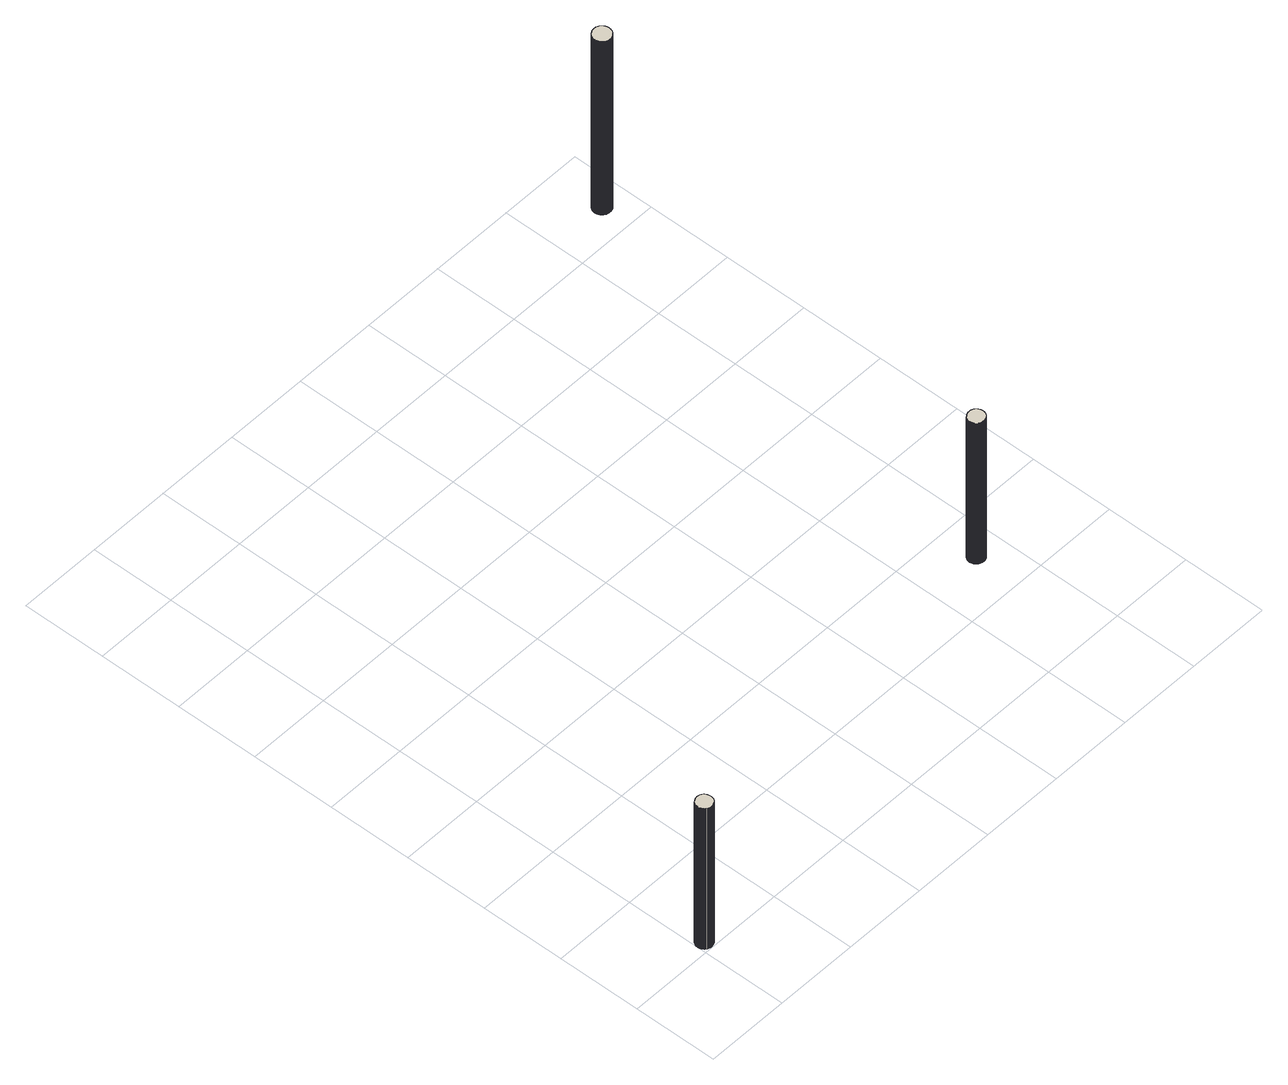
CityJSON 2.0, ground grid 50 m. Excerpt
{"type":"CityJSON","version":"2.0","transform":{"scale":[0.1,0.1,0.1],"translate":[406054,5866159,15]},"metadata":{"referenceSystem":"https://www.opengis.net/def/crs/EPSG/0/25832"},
"CityObjects":{
"building1":{"type":"Building","attributes":{"Gemeindeschluessel":"03454006","AbsoluteHoehe":"16.137","MittlereTraufHoehe":"116.925","Firsthoehe":"116.925","function":"51002_1220","roofType":"1000","measuredHeight":100.79},"address":[{"country":"Germany","locality":"Breddenberg"}],"geometry":[{"type":"MultiSurface","lod":"1","boundaries":[[[0,1,2,3,4,5,6,7,8,9,10,11,12,13,14,15,16,17,18,19,20,21,22,23,24,25,26,27,28,29,30,31,32,33,34,35,36,37,38,39,40,41,42,43,44,45,46,47,48,49,50,51,52,53,54,55,56,57,58,59,60,61,62,63,64,65,66,67,68,69,70,71,72,73,74,75,76,77]],[[78,79,80,81,82,83,84,85,86,87,88,89,90,91,92,93,94,95,96,97,98,99,100,101,102,103,104,105,106,107,108,109,110,111,112,113,114,115,116,117,118,119,120,121,122,123,124,125,126,127,128,129,130,131,132,133,134,135,136,137,138,139,140,141,142,143,144,145,146,147,148,149,150,151,152,153,154,155]],[[78,155,77,76]],[[79,78,76,75]],[[80,79,75,74]],[[81,80,74,73]],[[82,81,73,72]],[[83,82,72,71]],[[84,83,71,70]],[[85,84,70,69]],[[86,85,69,68]],[[87,86,68,67]],[[88,87,67,66]],[[89,88,66,65]],[[90,89,65,64]],[[91,90,64,63]],[[92,91,63,62]],[[93,92,62,61]],[[94,93,61,60]],[[95,94,60,59]],[[96,95,59,58]],[[97,96,58,57]],[[98,97,57,56]],[[99,98,56,55]],[[100,99,55,54]],[[101,100,54,53]],[[102,101,53,52]],[[103,102,52,51]],[[104,103,51,50]],[[105,104,50,49]],[[106,105,49,48]],[[107,106,48,47]],[[108,107,47,46]],[[109,108,46,45]],[[110,109,45,44]],[[111,110,44,43]],[[112,111,43,42]],[[113,112,42,41]],[[114,113,41,40]],[[115,114,40,39]],[[116,115,39,38]],[[117,116,38,37]],[[118,117,37,36]],[[119,118,36,35]],[[120,119,35,34]],[[121,120,34,33]],[[122,121,33,32]],[[123,122,32,31]],[[124,123,31,30]],[[125,124,30,29]],[[126,125,29,28]],[[127,126,28,27]],[[128,127,27,26]],[[129,128,26,25]],[[130,129,25,24]],[[131,130,24,23]],[[132,131,23,22]],[[133,132,22,21]],[[134,133,21,20]],[[135,134,20,19]],[[136,135,19,18]],[[137,136,18,17]],[[138,137,17,16]],[[139,138,16,15]],[[140,139,15,14]],[[141,140,14,13]],[[142,141,13,12]],[[143,142,12,11]],[[144,143,11,10]],[[145,144,10,9]],[[146,145,9,8]],[[147,146,8,7]],[[148,147,7,6]],[[149,148,6,5]],[[150,149,5,4]],[[151,150,4,3]],[[152,151,3,2]],[[153,152,2,1]],[[154,153,1,0]],[[155,154,0,77]]]}]},
"building2":{"type":"Building","attributes":{"Gemeindeschluessel":"03454006","AbsoluteHoehe":"16.145","MittlereTraufHoehe":"117.018","Firsthoehe":"117.018","function":"51002_1220","roofType":"1000","measuredHeight":100.87},"address":[{"country":"Germany","locality":"Breddenberg"}],"geometry":[{"type":"MultiSurface","lod":"1","boundaries":[[[156,157,158,159,160,161,162,163,164,165,166,167,168,169,170,171,172,173,174,175,176,177,178,179,180,181,182,183,184,185,186,187,188,189,190,191,192,193,194,195,196,197,198,199,200,201,202,203,204,205,206,207,208,209,210,211,212,213,214,215,216,217,218,219,220,221,222,223,224,225,226,227,228,229,230,231,232,233,234]],[[235,236,237,238,239,240,241,242,243,244,245,246,247,248,249,250,251,252,253,254,255,256,257,258,259,260,261,262,263,264,265,266,267,268,269,270,271,272,273,274,275,276,277,278,279,280,281,282,283,284,285,286,287,288,289,290,291,292,293,294,295,296,297,298,299,300,301,302,303,304,305,306,307,308,309,310,311,312,313]],[[235,313,234,233]],[[236,235,233,232]],[[237,236,232,231]],[[238,237,231,230]],[[239,238,230,229]],[[240,239,229,228]],[[241,240,228,227]],[[242,241,227,226]],[[243,242,226,225]],[[244,243,225,224]],[[245,244,224,223]],[[246,245,223,222]],[[247,246,222,221]],[[248,247,221,220]],[[249,248,220,219]],[[250,249,219,218]],[[251,250,218,217]],[[252,251,217,216]],[[253,252,216,215]],[[254,253,215,214]],[[255,254,214,213]],[[256,255,213,212]],[[257,256,212,211]],[[258,257,211,210]],[[259,258,210,209]],[[260,259,209,208]],[[261,260,208,207]],[[262,261,207,206]],[[263,262,206,205]],[[264,263,205,204]],[[265,264,204,203]],[[266,265,203,202]],[[267,266,202,201]],[[268,267,201,200]],[[269,268,200,199]],[[270,269,199,198]],[[271,270,198,197]],[[272,271,197,196]],[[273,272,196,195]],[[274,273,195,194]],[[275,274,194,193]],[[276,275,193,192]],[[277,276,192,191]],[[278,277,191,190]],[[279,278,190,189]],[[280,279,189,188]],[[281,280,188,187]],[[282,281,187,186]],[[283,282,186,185]],[[284,283,185,184]],[[285,284,184,183]],[[286,285,183,182]],[[287,286,182,181]],[[288,287,181,180]],[[289,288,180,179]],[[290,289,179,178]],[[291,290,178,177]],[[292,291,177,176]],[[293,292,176,175]],[[294,293,175,174]],[[295,294,174,173]],[[296,295,173,172]],[[297,296,172,171]],[[298,297,171,170]],[[299,298,170,169]],[[300,299,169,168]],[[301,300,168,167]],[[302,301,167,166]],[[303,302,166,165]],[[304,303,165,164]],[[305,304,164,163]],[[306,305,163,162]],[[307,306,162,161]],[[308,307,161,160]],[[309,308,160,159]],[[310,309,159,158]],[[311,310,158,157]],[[312,311,157,156]],[[313,312,156,234]]]}]},
"building3":{"type":"Building","attributes":{"Gemeindeschluessel":"03454006","AbsoluteHoehe":"15.769","MittlereTraufHoehe":"140.068","Firsthoehe":"140.068","function":"51002_1220","roofType":"1000","measuredHeight":124.3},"address":[{"country":"Germany","locality":"Breddenberg"}],"geometry":[{"type":"MultiSurface","lod":"1","boundaries":[[[314,315,316,317,318,319,320,321,322,323,324,325,326,327,328,329,330,331,332,333,334,335,336,337,338,339,340,341,342,343,344,345,346,347,348,349,350,351,352,353,354,355,356,357,358,359,360,361,362,363,364,365,366,367,368,369,370,371,372,373,374,375,376,377,378,379,380,381,382,383,384,385,386,387,388,389,390,391,392,393,394,395,396,397,398]],[[399,400,401,402,403,404,405,406,407,408,409,410,411,412,413,414,415,416,417,418,419,420,421,422,423,424,425,426,427,428,429,430,431,432,433,434,435,436,437,438,439,440,441,442,443,444,445,446,447,448,449,450,451,452,453,454,455,456,457,458,459,460,461,462,463,464,465,466,467,468,469,470,471,472,473,474,475,476,477,478,479,480,481,482,483]],[[399,483,398,397]],[[400,399,397,396]],[[401,400,396,395]],[[402,401,395,394]],[[403,402,394,393]],[[404,403,393,392]],[[405,404,392,391]],[[406,405,391,390]],[[407,406,390,389]],[[408,407,389,388]],[[409,408,388,387]],[[410,409,387,386]],[[411,410,386,385]],[[412,411,385,384]],[[413,412,384,383]],[[414,413,383,382]],[[415,414,382,381]],[[416,415,381,380]],[[417,416,380,379]],[[418,417,379,378]],[[419,418,378,377]],[[420,419,377,376]],[[421,420,376,375]],[[422,421,375,374]],[[423,422,374,373]],[[424,423,373,372]],[[425,424,372,371]],[[426,425,371,370]],[[427,426,370,369]],[[428,427,369,368]],[[429,428,368,367]],[[430,429,367,366]],[[431,430,366,365]],[[432,431,365,364]],[[433,432,364,363]],[[434,433,363,362]],[[435,434,362,361]],[[436,435,361,360]],[[437,436,360,359]],[[438,437,359,358]],[[439,438,358,357]],[[440,439,357,356]],[[441,440,356,355]],[[442,441,355,354]],[[443,442,354,353]],[[444,443,353,352]],[[445,444,352,351]],[[446,445,351,350]],[[447,446,350,349]],[[448,447,349,348]],[[449,448,348,347]],[[450,449,347,346]],[[451,450,346,345]],[[452,451,345,344]],[[453,452,344,343]],[[454,453,343,342]],[[455,454,342,341]],[[456,455,341,340]],[[457,456,340,339]],[[458,457,339,338]],[[459,458,338,337]],[[460,459,337,336]],[[461,460,336,335]],[[462,461,335,334]],[[463,462,334,333]],[[464,463,333,332]],[[465,464,332,331]],[[466,465,331,330]],[[467,466,330,329]],[[468,467,329,328]],[[469,468,328,327]],[[470,469,327,326]],[[471,470,326,325]],[[472,471,325,324]],[[473,472,324,323]],[[474,473,323,322]],[[475,474,322,321]],[[476,475,321,320]],[[477,476,320,319]],[[478,477,319,318]],[[479,478,318,317]],[[480,479,317,316]],[[481,480,316,315]],[[482,481,315,314]],[[483,482,314,398]]]}]}
},
"vertices":[
[14,86,1019],[12,83,1019],[9,79,1019],[7,75,1019],[5,72,1019],[3,68,1019],[2,64,1019],[1,61,1019],[1,58,1019],[1,54,1019],[1,51,1019],[1,48,1019],[1,46,1019],[1,43,1019],[2,40,1019],[3,36,1019],[4,33,1019],[6,30,1019],[8,26,1019],[11,23,1019],[13,19,1019],[17,16,1019],[20,14,1019],[20,13,1019],[25,10,1019],[30,8,1019],[34,6,1019],[39,5,1019],[44,4,1019],[49,4,1019],[53,4,1019],[57,5,1019],[61,6,1019],[65,7,1019],[68,8,1019],[71,10,1019],[74,11,1019],[76,13,1019],[79,15,1019],[81,17,1019],[83,19,1019],[85,21,1019],[87,24,1019],[89,27,1019],[91,30,1019],[93,34,1019],[94,37,1019],[95,42,1019],[96,46,1019],[96,51,1019],[96,56,1019],[96,61,1019],[94,66,1019],[92,71,1019],[92,72,1019],[90,76,1019],[87,80,1019],[85,84,1019],[82,87,1019],[78,90,1019],[75,92,1019],[72,94,1019],[69,96,1019],[66,97,1019],[63,98,1019],[60,99,1019],[57,99,1019],[54,100,1019],[51,100,1019],[48,100,1019],[45,100,1019],[41,99,1019],[37,99,1019],[33,98,1019],[30,96,1019],[26,94,1019],[22,92,1019],[18,89,1019],[22,92,11],[26,94,11],[30,96,11],[33,98,11],[37,99,11],[41,99,11],[45,100,11],[48,100,11],[51,100,11],[54,100,11],[57,99,11],[60,99,11],[63,98,11],[66,97,11],[69,96,11],[72,94,11],[75,92,11],[78,90,11],[82,87,11],[85,84,11],[87,80,11],[90,76,11],[92,72,11],[92,71,11],[94,66,11],[96,61,11],[96,56,11],[96,51,11],[96,46,11],[95,42,11],[94,37,11],[93,34,11],[91,30,11],[89,27,11],[87,24,11],[85,21,11],[83,19,11],[81,17,11],[79,15,11],[76,13,11],[74,11,11],[71,10,11],[68,8,11],[65,7,11],[61,6,11],[57,5,11],[53,4,11],[49,4,11],[44,4,11],[39,5,11],[34,6,11],[30,8,11],[25,10,11],[20,13,11],[20,14,11],[17,16,11],[13,19,11],[11,23,11],[8,26,11],[6,30,11],[4,33,11],[3,36,11],[2,40,11],[1,43,11],[1,46,11],[1,48,11],[1,51,11],[1,54,11],[1,58,11],[1,61,11],[2,64,11],[3,68,11],[5,72,11],[7,75,11],[9,79,11],[12,83,11],[14,86,11],[18,89,11],
[2789,791,1020],[2789,790,1020],[2787,786,1020],[2786,782,1020],[2786,778,1020],[2785,774,1020],[2785,771,1020],[2785,767,1020],[2786,764,1020],[2786,761,1020],[2787,759,1020],[2788,756,1020],[2789,753,1020],[2790,750,1020],[2792,747,1020],[2794,744,1020],[2796,741,1020],[2799,738,1020],[2802,735,1020],[2805,733,1020],[2806,732,1020],[2808,731,1020],[2813,728,1020],[2817,726,1020],[2822,725,1020],[2827,724,1020],[2831,724,1020],[2836,724,1020],[2840,724,1020],[2844,725,1020],[2847,726,1020],[2851,727,1020],[2854,728,1020],[2857,730,1020],[2859,731,1020],[2862,733,1020],[2864,735,1020],[2866,737,1020],[2868,739,1020],[2871,742,1020],[2873,745,1020],[2875,748,1020],[2877,751,1020],[2878,755,1020],[2880,759,1020],[2880,764,1020],[2881,769,1020],[2881,774,1020],[2881,779,1020],[2879,784,1020],[2879,786,1020],[2877,791,1020],[2874,796,1020],[2872,800,1020],[2869,804,1020],[2865,807,1020],[2862,810,1020],[2859,812,1020],[2855,814,1020],[2852,816,1020],[2848,817,1020],[2845,818,1020],[2842,819,1020],[2839,819,1020],[2836,819,1020],[2833,820,1020],[2830,819,1020],[2827,819,1020],[2824,819,1020],[2820,818,1020],[2817,817,1020],[2813,815,1020],[2809,813,1020],[2806,811,1020],[2802,808,1020],[2798,805,1020],[2795,801,1020],[2792,797,1020],[2790,792,1020],[2792,797,11],[2795,801,11],[2798,805,11],[2802,808,11],[2806,811,11],[2809,813,11],[2813,815,11],[2817,817,11],[2820,818,11],[2824,819,11],[2827,819,11],[2830,819,11],[2833,820,11],[2836,819,11],[2839,819,11],[2842,819,11],[2845,818,11],[2848,817,11],[2852,816,11],[2855,814,11],[2859,812,11],[2862,810,11],[2865,807,11],[2869,804,11],[2872,800,11],[2874,796,11],[2877,791,11],[2879,786,11],[2879,784,11],[2881,779,11],[2881,774,11],[2881,769,11],[2880,764,11],[2880,759,11],[2878,755,11],[2877,751,11],[2875,748,11],[2873,745,11],[2871,742,11],[2868,739,11],[2866,737,11],[2864,735,11],[2862,733,11],[2859,731,11],[2857,730,11],[2854,728,11],[2851,727,11],[2847,726,11],[2844,725,11],[2840,724,11],[2836,724,11],[2831,724,11],[2827,724,11],[2822,725,11],[2817,726,11],[2813,728,11],[2808,731,11],[2806,732,11],[2805,733,11],[2802,735,11],[2799,738,11],[2796,741,11],[2794,744,11],[2792,747,11],[2790,750,11],[2789,753,11],[2788,756,11],[2787,759,11],[2786,761,11],[2786,764,11],[2785,767,11],[2785,771,11],[2785,774,11],[2786,778,11],[2786,782,11],[2787,786,11],[2789,790,11],[2789,791,11],[2790,792,11],
[3312,3722,1251],[3312,3721,1251],[3307,3718,1251],[3303,3714,1251],[3300,3709,1251],[3297,3705,1251],[3294,3700,1251],[3292,3695,1251],[3291,3690,1251],[3290,3685,1251],[3290,3680,1251],[3290,3676,1251],[3290,3672,1251],[3291,3668,1251],[3292,3664,1251],[3293,3660,1251],[3294,3657,1251],[3296,3654,1251],[3297,3651,1251],[3299,3649,1251],[3301,3646,1251],[3303,3644,1251],[3305,3641,1251],[3308,3639,1251],[3310,3637,1251],[3314,3634,1251],[3317,3632,1251],[3321,3630,1251],[3325,3629,1251],[3330,3627,1251],[3335,3626,1251],[3340,3626,1251],[3345,3626,1251],[3350,3626,1251],[3356,3628,1251],[3361,3629,1251],[3367,3632,1251],[3372,3635,1251],[3374,3637,1251],[3378,3640,1251],[3381,3643,1251],[3384,3646,1251],[3386,3650,1251],[3388,3653,1251],[3390,3656,1251],[3391,3659,1251],[3392,3663,1251],[3393,3666,1251],[3394,3669,1251],[3394,3671,1251],[3395,3675,1251],[3395,3678,1251],[3395,3681,1251],[3395,3685,1251],[3394,3689,1251],[3393,3693,1251],[3392,3697,1251],[3390,3701,1251],[3388,3705,1251],[3386,3708,1251],[3385,3709,1251],[3383,3712,1251],[3380,3715,1251],[3378,3717,1251],[3375,3720,1251],[3372,3722,1251],[3370,3723,1251],[3367,3725,1251],[3364,3726,1251],[3361,3727,1251],[3358,3729,1251],[3355,3730,1251],[3351,3730,1251],[3347,3731,1251],[3343,3731,1251],[3342,3731,1251],[3339,3731,1251],[3336,3731,1251],[3333,3730,1251],[3330,3729,1251],[3327,3729,1251],[3324,3728,1251],[3321,3727,1251],[3318,3725,1251],[3315,3723,1251],[3318,3725,8],[3321,3727,8],[3324,3728,8],[3327,3729,8],[3330,3729,8],[3333,3730,8],[3336,3731,8],[3339,3731,8],[3342,3731,8],[3343,3731,8],[3347,3731,8],[3351,3730,8],[3355,3730,8],[3358,3729,8],[3361,3727,8],[3364,3726,8],[3367,3725,8],[3370,3723,8],[3372,3722,8],[3375,3720,8],[3378,3717,8],[3380,3715,8],[3383,3712,8],[3385,3709,8],[3386,3708,8],[3388,3705,8],[3390,3701,8],[3392,3697,8],[3393,3693,8],[3394,3689,8],[3395,3685,8],[3395,3681,8],[3395,3678,8],[3395,3675,8],[3394,3671,8],[3394,3669,8],[3393,3666,8],[3392,3663,8],[3391,3659,8],[3390,3656,8],[3388,3653,8],[3386,3650,8],[3384,3646,8],[3381,3643,8],[3378,3640,8],[3374,3637,8],[3372,3635,8],[3367,3632,8],[3361,3629,8],[3356,3628,8],[3350,3626,8],[3345,3626,8],[3340,3626,8],[3335,3626,8],[3330,3627,8],[3325,3629,8],[3321,3630,8],[3317,3632,8],[3314,3634,8],[3310,3637,8],[3308,3639,8],[3305,3641,8],[3303,3644,8],[3301,3646,8],[3299,3649,8],[3297,3651,8],[3296,3654,8],[3294,3657,8],[3293,3660,8],[3292,3664,8],[3291,3668,8],[3290,3672,8],[3290,3676,8],[3290,3680,8],[3290,3685,8],[3291,3690,8],[3292,3695,8],[3294,3700,8],[3297,3705,8],[3300,3709,8],[3303,3714,8],[3307,3718,8],[3312,3721,8],[3312,3722,8],[3315,3723,8]
]}
